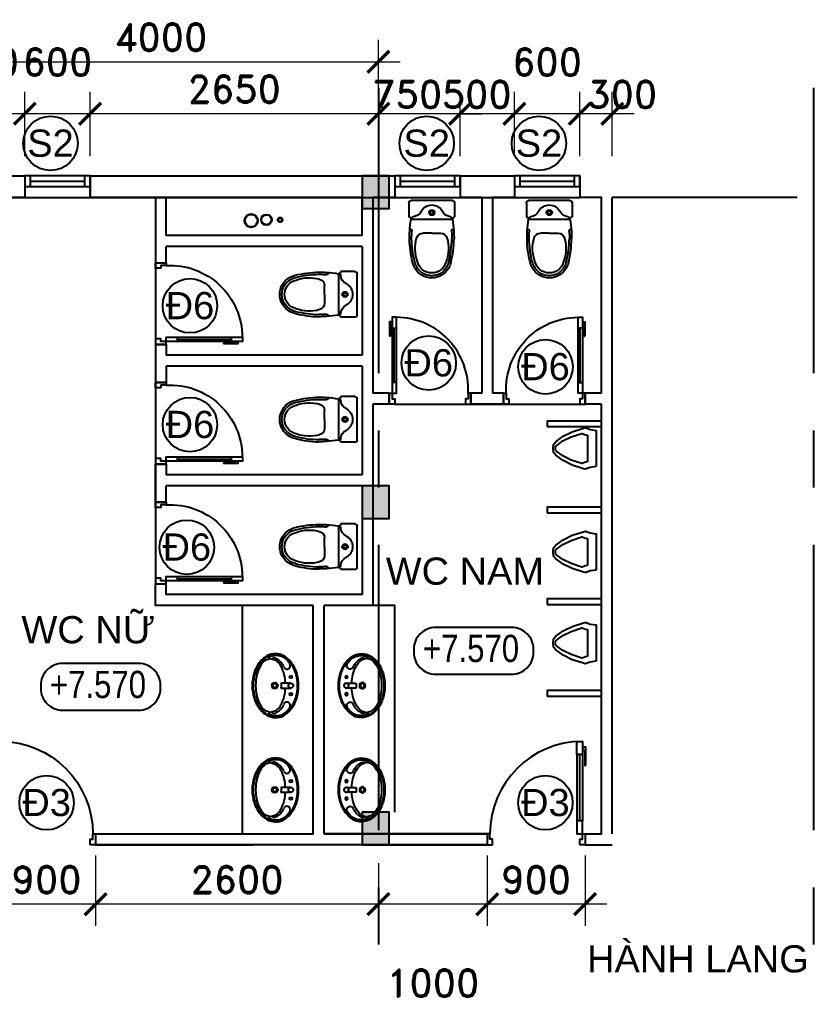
# Model space of a CAD drawing. Header units: inches. Extents: x 452443 to 881249, y 975131 to 1198310.
# Drawn here: x 679020 to 686319, y 1188317 to 1197235 of the extents above; entities that cross this region are included whole.
import ezdxf

# ---------------------------------------------------------------- set-up
doc = ezdxf.new("R2010")
doc.units = ezdxf.units.IN
doc.header["$LTSCALE"] = 3.5
doc.header["$MEASUREMENT"] = 0
doc.linetypes.add('CENTER', pattern=[2, 1.25, -0.25, 0.25, -0.25])
for name, color, linetype in [('cot', 1, 'Continuous'), ('CUA', 4, 'Continuous'), ('DOOR-84', 84, 'Continuous'), ('hatch', 4, 'Continuous'), ('hatch vl', 4, 'Continuous'), ('kich thuoc', 3, 'Continuous'), ('Net thay', 140, 'Continuous'), ('Netthay_126', 126, 'Continuous'), ('phong', 2, 'Continuous'), ('TEXT2', 7, 'Continuous'), ('thuocdo', 3, 'Continuous'), ('TOILET', 35, 'Continuous'), ('Truc', 252, 'Continuous')]:
    doc.layers.add(name, color=color, linetype=linetype)
doc.styles.add('chu 1', font='VHELVEN0.TTF')
doc.styles.add('romand', font='romand.shx')
doc.styles.add('THONG', font='VHELVCN0.TTF', dxfattribs={"height": 250})
doc.styles.add('VNI-HELVE', font='VHELVEN0.TTF')
doc.dimstyles.new('TL100', dxfattribs={"dimscale": 100, "dimtxt": 2.5, "dimasz": 2, "dimexe": 2, "dimexo": 1, "dimgap": 1, "dimtad": 1, "dimdec": 0, "dimzin": 0, "dimdsep": 46, "dimtxsty": 'romand', "dimblk": 'ARCHTICK', "dimcen": 2, "dimdle": 2, "dimclrd": 256, "dimclre": 256, "dimclrt": 7, "dimadec": 0, "dimazin": 0, "dimtfac": 0.004, "dimtdec": 0, "dimtmove": 2, "dimatfit": 3, "dimfxl": 1, "dimtolj": 1, "dimtzin": 0, "dimlwd": 20, "dimlwe": 20, "dimarcsym": 1})

# ---------------------------------------------------------------- blocks, each defined once
blk = doc.blocks.new('CD900')
for p, q in [((830, 75), (220, 75)), ((220, 50), (830, 50)), ((899.1, 25), (870.9, 25))]:
    blk.add_line(p, q)
for points in [[(0, 850), (50, 850), (50, 875), (100, 875), (100, 900), (0, 900)], [(0, 50), (50, 50), (50, 25), (100, 25), (100, 0), (0, 0)]]:
    blk.add_lwpolyline(points, close=True)
for points in [[(220, 25), (220, 75), (100, 75), (100, 25), (220, 25)], [(852.9, 25), (220, 25)], [(899.1, 25), (899.1, -3.3), (729.5, -3.3)], [(870.9, 25), (870.9, 2.4), (729.5, 2.4), (729.5, -3.3)], [(830, 25), (830, 75), (950, 75), (950, 25), (830, 25)]]:
    blk.add_lwpolyline(points)
at = {"layer": 'hatch'}
blk.add_arc((100, 25), 850, 0, 90, dxfattribs=at)
blk = doc.blocks.new('_ArchTick')
at = {"color": 0, "linetype": 'ByBlock', "const_width": 0.15}
blk.add_lwpolyline([(-0.5, -0.5), (0.5, 0.5)], dxfattribs=at)
blk = doc.blocks.new('*D3166')
at = {"layer": 'DEFPOINTS', "color": 0}
for p in [(682319.4, 1196846.2), (678319.4, 1195877), (682319.4, 1195877)]:
    blk.add_point(p, dxfattribs=at)
at = {"layer": 'thuocdo', "lineweight": 20}
for p, q in [((678319.4, 1195977), (678319.4, 1197046.2)), ((682319.4, 1195977), (682319.4, 1197046.2)), ((678119.4, 1196846.2), (682519.4, 1196846.2))]:
    blk.add_line(p, q, dxfattribs=at)
at = {"layer": 'thuocdo', "lineweight": 20, "xscale": 200, "yscale": 200, "zscale": 200, "rotation": 180}
blk.add_blockref('_ArchTick', (678319.4, 1196846.2), dxfattribs=at)
at = {"layer": 'thuocdo', "lineweight": 20, "xscale": 200, "yscale": 200, "zscale": 200}
blk.add_blockref('_ArchTick', (682319.4, 1196846.2), dxfattribs=at)
at = {"layer": 'thuocdo', "color": 7, "insert": (680319.4, 1197071.2), "char_height": 250, "attachment_point": 5, "style": 'romand'}
blk.add_mtext('\\A1;4000', dxfattribs=at)
blk = doc.blocks.new('*D3266')
at = {"layer": 'DEFPOINTS', "color": 0}
for p in [(683319.4, 1189648.2), (684219.4, 1189648.2), (683319.4, 1189102.1)]:
    blk.add_point(p, dxfattribs=at)
at = {"layer": 'thuocdo', "linetype": 'Continuous', "lineweight": 20}
for p, q in [((683319.4, 1189548.2), (683319.4, 1188902.1)), ((684219.4, 1189548.2), (684219.4, 1188902.1)), ((684419.4, 1189102.1), (683119.4, 1189102.1))]:
    blk.add_line(p, q, dxfattribs=at)
at = {"layer": 'thuocdo', "lineweight": 20, "xscale": 200, "yscale": 200, "zscale": 200, "rotation": 180}
blk.add_blockref('_ArchTick', (683319.4, 1189102.1), dxfattribs=at)
at = {"layer": 'thuocdo', "lineweight": 20, "xscale": 200, "yscale": 200, "zscale": 200}
blk.add_blockref('_ArchTick', (684219.4, 1189102.1), dxfattribs=at)
at = {"layer": 'thuocdo', "color": 7, "insert": (683769.4, 1189327.1), "char_height": 250, "attachment_point": 5, "style": 'romand'}
blk.add_mtext('\\A1;900', dxfattribs=at)
blk = doc.blocks.new('*D3267')
at = {"layer": 'DEFPOINTS', "color": 0}
for p in [(683319.4, 1189648.2), (682319.4, 1189580.3), (682319.4, 1189102.1)]:
    blk.add_point(p, dxfattribs=at)
at = {"layer": 'thuocdo', "linetype": 'Continuous', "lineweight": 20}
for p, q in [((683319.4, 1189548.2), (683319.4, 1188902.1)), ((682319.4, 1189480.3), (682319.4, 1188902.1)), ((683519.4, 1189102.1), (682119.4, 1189102.1))]:
    blk.add_line(p, q, dxfattribs=at)
at = {"layer": 'thuocdo', "lineweight": 20, "xscale": 200, "yscale": 200, "zscale": 200, "rotation": 180}
blk.add_blockref('_ArchTick', (682319.4, 1189102.1), dxfattribs=at)
at = {"layer": 'thuocdo', "lineweight": 20, "xscale": 200, "yscale": 200, "zscale": 200}
blk.add_blockref('_ArchTick', (683319.4, 1189102.1), dxfattribs=at)
at = {"layer": 'thuocdo', "color": 7, "insert": (682819.4, 1188377.1), "char_height": 250, "attachment_point": 5, "style": 'romand'}
blk.add_mtext('\\A1;1000', dxfattribs=at)
blk = doc.blocks.new('*D3268')
at = {"layer": 'DEFPOINTS', "color": 0}
for p in [(679719.4, 1189648.2), (682319.4, 1189580.3), (679719.4, 1189102.1)]:
    blk.add_point(p, dxfattribs=at)
at = {"layer": 'thuocdo', "linetype": 'Continuous', "lineweight": 20}
for p, q in [((679719.4, 1189548.2), (679719.4, 1188902.1)), ((682319.4, 1189480.3), (682319.4, 1188902.1)), ((682519.4, 1189102.1), (679519.4, 1189102.1))]:
    blk.add_line(p, q, dxfattribs=at)
at = {"layer": 'thuocdo', "lineweight": 20, "xscale": 200, "yscale": 200, "zscale": 200, "rotation": 180}
blk.add_blockref('_ArchTick', (679719.4, 1189102.1), dxfattribs=at)
at = {"layer": 'thuocdo', "lineweight": 20, "xscale": 200, "yscale": 200, "zscale": 200}
blk.add_blockref('_ArchTick', (682319.4, 1189102.1), dxfattribs=at)
at = {"layer": 'thuocdo', "color": 7, "insert": (681019.4, 1189327.1), "char_height": 250, "attachment_point": 5, "style": 'romand'}
blk.add_mtext('\\A1;2600', dxfattribs=at)
blk = doc.blocks.new('*D3269')
at = {"layer": 'DEFPOINTS', "color": 0}
for p in [(678819.4, 1189648.2), (679719.4, 1189648.2), (678819.4, 1189102.1)]:
    blk.add_point(p, dxfattribs=at)
at = {"layer": 'thuocdo', "linetype": 'Continuous', "lineweight": 20}
for p, q in [((678819.4, 1189548.2), (678819.4, 1188902.1)), ((679719.4, 1189548.2), (679719.4, 1188902.1)), ((679919.4, 1189102.1), (678619.4, 1189102.1))]:
    blk.add_line(p, q, dxfattribs=at)
at = {"layer": 'thuocdo', "lineweight": 20, "xscale": 200, "yscale": 200, "zscale": 200, "rotation": 180}
blk.add_blockref('_ArchTick', (678819.4, 1189102.1), dxfattribs=at)
at = {"layer": 'thuocdo', "lineweight": 20, "xscale": 200, "yscale": 200, "zscale": 200}
blk.add_blockref('_ArchTick', (679719.4, 1189102.1), dxfattribs=at)
at = {"layer": 'thuocdo', "color": 7, "insert": (679269.4, 1189327.1), "char_height": 250, "attachment_point": 5, "style": 'romand'}
blk.add_mtext('\\A1;900', dxfattribs=at)
blk = doc.blocks.new('mb-tieunam1')
at = {"linetype": 'Continuous'}
for points in [[(-165.9, 0), (-174.6, -54.6), (-188.7, -89.4), (-190, -100), (-186.5, -114.9), (-153.3, -219), (-111.8, -301.3), (-61.7, -369.9), (-37.1, -389.4), (0, -395), (37.1, -389.4), (61.7, -369.9), (111.8, -301.3), (153.3, -219), (186.5, -114.9), (190, -100), (188.7, -89.4), (174.6, -54.6), (165.9, 0)], [(-123.2, -78.9), (-126.1, -97), (-138.8, -128.3), (-138.3, -130.5), (-106.9, -228.9), (-69, -304), (-25.3, -363.9), (-16.5, -370.9), (0, -373.3), (16.5, -370.9), (25.3, -363.9), (69, -304), (106.9, -228.9), (138.3, -130.5), (138.8, -128.3), (126.1, -97), (123.2, -78.9)]]:
    blk.add_lwpolyline(points, close=True, dxfattribs=at)
blk = doc.blocks.new('CD-800')
blk.add_line((45, 200), (45, 700))
for points in [[(25, 756.4), (3.4, 756.4), (3.4, 626.6)], [(25, 734.7), (7.7, 734.7), (7.7, 626.6), (3.4, 626.6)], [(25, 700), (65, 700), (65, 800), (25, 800), (25, 700)], [(65, 200), (65, 726.6)], [(25, 713.1), (25, 186.5)], [(65, 200), (25, 200), (25, 100), (65, 100), (65, 200)]]:
    blk.add_lwpolyline(points)
for points in [[(0, 0), (0, 100), (25, 100), (25, 50), (50, 50), (50, 0)], [(750, 0), (750, 100), (725, 100), (725, 50), (700, 50), (700, 0)]]:
    blk.add_lwpolyline(points, close=True)
at = {"layer": 'hatch'}
blk.add_arc((61.5, 134.6), 664.4, 357.01867, 89.69925, dxfattribs=at)
blk = doc.blocks.new('A$C6F812289')
at = {"layer": 'TOILET', "linetype": 'Continuous'}
for p, q in [((0, 20), (0, 400)), ((20, 420), (150, 420)), ((170, 400), (170, 20)), ((300, 210), (300, 292.2)), ((300, 210), (300, 127.8)), ((20, 0), (150, 0)), ((20, 0), (150, 0))]:
    blk.add_line(p, q, dxfattribs=at)
for points in [[(279.9, 412.5, 0.02753), (170, 400, 0.02753)], [(564.9, 366.1, 0.054905), (349.5, 395, 0.054905)], [(569.8, 385.6, 0.054905), (350, 415, 0.054905)], [(300, 210), (300, 290, 0.704392)], [(300, 210), (300, 130, -0.704392)], [(170, 20, 0.02753), (279.9, 7.5, 0.02753)], [(564.9, 53.9, -0.054905), (349.5, 25, -0.054905)], [(569.8, 34.4, -0.054905), (350, 5, -0.054905)]]:
    blk.add_lwpolyline(points, format="xyb", dxfattribs=at)
for centre, radius, start, end in [((20, 400), 20, 90, 180), ((51, 395.2), 100, 298.13818, 352.73228), ((170, 420), 20, 180, 270), ((170, 380), 20, 90, 172.73228), ((279.9, 412.5), 20, 184.59048, 273.88227), ((350, -585), 1000, 90, 94.02044), ((350, -585), 980, 90, 94.02044), ((439.1, 15.2), 348.1, 69.70099, 105.92494), ((530, 210), 160, 60, 77.24247), ((530, 210), 180, 60, 77.24247), ((530, 210), 180, 0, 60), ((150, 210), 110, 118.13818, 180), ((360, 292.2), 60, 105.92494, 180), ((530, 210), 135, 0, 77.24247), ((530, 210), 160, 0, 60), ((150, 210), 110, 180, 241.86182), ((150, 210), 110, 180, 241.86182), ((110, 210), 25, 0, 180), ((110, 210), 25, 0, 180), ((110, 210), 25, 180, 0), ((110, 210), 25, 180, 0), ((110, 210), 15, 0, 180), ((110, 210), 15, 0, 180), ((110, 210), 15, 180, 0), ((110, 210), 15, 180, 0), ((530, 210), 135, 282.75753, 0), ((530, 210), 160, 300, 0), ((530, 210), 180, 300, 0), ((51, 24.8), 100, 7.26772, 61.86182), ((51, 24.8), 100, 7.26772, 61.86182), ((360, 127.8), 60, 180, 254.07506), ((20, 20), 20, 180, 270), ((170, 0), 20, 90, 180), ((170, 40), 20, 187.26772, 270), ((170, 40), 20, 187.26772, 270), ((279.9, 7.5), 20, 86.11773, 175.40952), ((350, 1005), 1000, 265.97956, 270), ((350, 1005), 980, 265.97956, 270), ((439.1, 404.8), 348.1, 254.07506, 290.29901), ((530, 210), 160, 282.75753, 300), ((530, 210), 180, 282.75753, 300)]:
    blk.add_arc(centre, radius, start, end, dxfattribs=at)
blk = doc.blocks.new('A$C2CB1778A')
at = {"layer": 'TOILET'}
for p, q in [((56.1, 302.5), (43.7, 258.1)), ((541.5, 258.1), (525.7, 305.5)), ((43.7, 258.1), (59.5, 210.6)), ((525.7, 210.6), (541.5, 258.1)), ((271.2, 72.1), (271.2, 154.4)), ((278.3, 161.5), (309, 161.5)), ((316.1, 161.5), (316.1, 154.4)), ((316.1, 154.4), (316.1, 72.1))]:
    blk.add_line(p, q, dxfattribs=at)
at = {"layer": 'TOILET', "extrusion": (0, 0, -1)}
for centre, major_axis, start_param, end_param in [((222.8, 176), (164.5, 164.5), 4.445087, 4.869402), ((222.8, 176), (-158.1, 158.1), 6.015883, 6.440199), ((265.6, 117), (-216.1, 216.1), 0.157013, 0.493037), ((265.6, 117), (-209.6, 209.6), 0.157013, 0.493037), ((257.3, 99.8), (-206.1, 206.1), 0.281772, 0.561002), ((293.6, 24), (284.8, 284.8), -1.077759, -0.785398), ((293.6, 24), (278.3, 278.3), -1.077759, -0.785398), ((292.6, -55.1), (318.4, 318.4), -1.009794, -0.785398), ((292.6, -55.1), (318.4, 318.4), -0.785398, -0.561002), ((293.6, 24), (284.8, 284.8), -0.785398, -0.493037), ((293.6, 24), (-278.3, 278.3), 0.785398, 1.077759), ((328, 99.8), (-206.1, 206.1), 1.009794, 1.289024), ((321.6, 117), (209.6, 209.6), -0.493037, -0.157013), ((321.6, 117), (-216.1, 216.1), 1.077759, 1.413783), ((364.5, 176), (158.1, 158.1), -0.157013, 0.267302), ((364.5, 176), (-164.5, 164.5), 1.413783, 1.838098), ((157.2, 213.4), (-111.2, 111.2), 5.497787, 6.015883), ((157.2, 213.4), (-104.7, 104.7), 5.497787, 6.015883), ((154.7, 205.5), (97.3, 97.3), 2.817461, 4.520374), ((208.8, 187.8), (135.1, 135.1), 4.571592, 4.994161), ((381.7, 197.3), (127.4, 127.4), -0.281772, 0.140797), ((432.5, 205.5), (-97.3, 97.3), 1.762811, 3.465724), ((430, 213.4), (104.7, 104.7), 0.267302, 0.788031), ((430, 213.4), (111.2, 111.2), 0.267302, 0.785398), ((157.2, 213.4), (111.2, 111.2), 3.408895, 3.926991), ((157.2, 213.4), (104.7, 104.7), 3.408895, 3.926991), ((68.3, 224.6), (-21, 21), 4.644345, 6.303292), ((174.6, 267.6), (-100.3, 100.3), 4.292217, 5.018399), ((203.5, 318.9), (-127.4, 127.4), 4.430617, 4.853186), ((293.6, 219.5), (19.4, 19.4), 3.926991, 10.210176), ((293.6, 219.5), (-12.9, 12.9), 5.497787, 11.780972), ((412.6, 267.6), (100.3, 100.3), 1.264786, 1.990968), ((381.7, 318.9), (-127.4, 127.4), 3.000796, 3.423365), ((519, 224.6), (-21, 21), 1.48001, 3.209636), ((462.4, 202.7), (82.1, 82.1), 0.697174, 1.303494), ((462.4, 202.7), (88.6, 88.6), 0.700504, 1.303494), ((222.8, 250.7), (-164.5, 164.5), 4.555375, 4.979691), ((222.8, 250.7), (158.1, 158.1), 2.984579, 3.408895), ((111.4, 107.1), (21.7, 21.7), -0.365201, 2.982554), ((257.3, 416.4), (-206.1, 206.1), 4.151387, 4.430617), ((292.6, 571.2), (-318.4, 318.4), 3.974615, 4.151387), ((278.3, 154.4), (5.03, 5.03), 3.926991, 5.497787), ((293.6, 72.1), (15.9, 15.9), 3.926991, 10.210176), ((312.5, 158), (-3.56, 3.56), 6.283185, 7.853982), ((292.6, 571.2), (318.4, 318.4), 2.131798, 2.304052), ((328, 416.4), (206.1, 206.1), 1.852568, 2.131798), ((475.8, 107.1), (-21.7, 21.7), 3.300631, 6.648387), ((354.8, 264.1), (169.7, 169.7), 1.303494, 1.72781), ((354.8, 264.1), (176.2, 176.2), 1.303494, 1.72781), ((265.6, 309.7), (-216.1, 216.1), 4.219352, 4.555375), ((265.6, 309.7), (-209.6, 209.6), 4.219352, 4.555375), ((293.6, 402.7), (284.8, 284.8), 2.356194, 2.648555), ((293.6, 402.7), (-278.3, 278.3), 3.926991, 4.219352), ((214.4, 72.1), (-8.62, 8.62), 5.497787, 11.780972), ((293.6, 402.7), (278.3, 278.3), 2.063834, 2.356194), ((293.6, 402.7), (-284.8, 284.8), 3.63463, 3.926991), ((372.9, 72.1), (-8.62, 8.62), 5.497787, 11.780972), ((321.6, 309.7), (209.6, 209.6), 1.72781, 2.063834), ((321.6, 309.7), (216.1, 216.1), 1.72781, 2.063834)]:
    blk.add_ellipse(centre, major_axis=major_axis, ratio=1, start_param=start_param, end_param=end_param, dxfattribs=at)
blk = doc.blocks.new('CAODO2')
at = {"layer": 'Net thay', "ltscale": 3}
blk.add_lwpolyline([(0, 0), (701.5, 0, 0.414214), (901.5, 200), (901.5, 228.7, 0.414214), (701.5, 428.7), (0, 428.7, 0.414214), (-200, 228.7), (-200, 200, 0.414214)], format="xyb", close=True, dxfattribs=at)
at = {"style": 'THONG', "flags": 4}
blk.add_attdef('%%P0.000', (-115.5, 111.3, 803.4), '', height=250, dxfattribs=at)
blk = doc.blocks.new('*D3280')
at = {"layer": 'DEFPOINTS', "color": 0}
for p in [(684169.4, 1196368.4), (684169.4, 1195877), (684469.4, 1195877)]:
    blk.add_point(p, dxfattribs=at)
at = {"layer": 'thuocdo', "linetype": 'Continuous', "lineweight": 20}
for p, q in [((684169.4, 1195977), (684169.4, 1196568.4)), ((684469.4, 1195977), (684469.4, 1196568.4))]:
    blk.add_line(p, q, dxfattribs=at)
at = {"layer": 'thuocdo', "lineweight": 20}
blk.add_line((684669.4, 1196368.4), (683969.4, 1196368.4), dxfattribs=at)
at = {"layer": 'thuocdo', "lineweight": 20, "xscale": 200, "yscale": 200, "zscale": 200, "rotation": 180}
blk.add_blockref('_ArchTick', (684169.4, 1196368.4), dxfattribs=at)
at = {"layer": 'thuocdo', "lineweight": 20, "xscale": 200, "yscale": 200, "zscale": 200}
blk.add_blockref('_ArchTick', (684469.4, 1196368.4), dxfattribs=at)
at = {"layer": 'thuocdo', "color": 7, "insert": (684560.6, 1196546), "char_height": 250, "attachment_point": 5, "style": 'romand'}
blk.add_mtext('\\A1;300', dxfattribs=at)
blk = doc.blocks.new('*D3281')
at = {"layer": 'DEFPOINTS', "color": 0}
for p in [(683569.4, 1196368.4), (683569.4, 1195877), (684169.4, 1195877)]:
    blk.add_point(p, dxfattribs=at)
at = {"layer": 'thuocdo', "linetype": 'Continuous', "lineweight": 20}
for p, q in [((683569.4, 1195977), (683569.4, 1196568.4)), ((684169.4, 1195977), (684169.4, 1196568.4))]:
    blk.add_line(p, q, dxfattribs=at)
at = {"layer": 'thuocdo', "lineweight": 20}
blk.add_line((684369.4, 1196368.4), (683369.4, 1196368.4), dxfattribs=at)
at = {"layer": 'thuocdo', "lineweight": 20, "xscale": 200, "yscale": 200, "zscale": 200, "rotation": 180}
blk.add_blockref('_ArchTick', (683569.4, 1196368.4), dxfattribs=at)
at = {"layer": 'thuocdo', "lineweight": 20, "xscale": 200, "yscale": 200, "zscale": 200}
blk.add_blockref('_ArchTick', (684169.4, 1196368.4), dxfattribs=at)
at = {"layer": 'thuocdo', "color": 7, "insert": (683869.4, 1196843.4), "char_height": 250, "attachment_point": 5, "style": 'romand'}
blk.add_mtext('\\A1;600', dxfattribs=at)
blk = doc.blocks.new('*D3282')
at = {"layer": 'DEFPOINTS', "color": 0}
for p in [(683069.4, 1196368.4), (683069.4, 1195877), (683569.4, 1195877)]:
    blk.add_point(p, dxfattribs=at)
at = {"layer": 'thuocdo', "linetype": 'Continuous', "lineweight": 20}
for p, q in [((683069.4, 1195977), (683069.4, 1196568.4)), ((683569.4, 1195977), (683569.4, 1196568.4))]:
    blk.add_line(p, q, dxfattribs=at)
at = {"layer": 'thuocdo', "lineweight": 20}
blk.add_line((683769.4, 1196368.4), (682869.4, 1196368.4), dxfattribs=at)
at = {"layer": 'thuocdo', "lineweight": 20, "xscale": 200, "yscale": 200, "zscale": 200, "rotation": 180}
blk.add_blockref('_ArchTick', (683069.4, 1196368.4), dxfattribs=at)
at = {"layer": 'thuocdo', "lineweight": 20, "xscale": 200, "yscale": 200, "zscale": 200}
blk.add_blockref('_ArchTick', (683569.4, 1196368.4), dxfattribs=at)
at = {"layer": 'thuocdo', "color": 7, "insert": (683223.9, 1196546), "char_height": 250, "attachment_point": 5, "style": 'romand'}
blk.add_mtext('\\A1;500', dxfattribs=at)
blk = doc.blocks.new('*D3283')
at = {"layer": 'DEFPOINTS', "color": 0}
for p in [(682319.4, 1196368.4), (682319.4, 1195877), (683069.4, 1195877)]:
    blk.add_point(p, dxfattribs=at)
at = {"layer": 'thuocdo', "linetype": 'Continuous', "lineweight": 20}
for p, q in [((682319.4, 1195977), (682319.4, 1196568.4)), ((683069.4, 1195977), (683069.4, 1196568.4))]:
    blk.add_line(p, q, dxfattribs=at)
at = {"layer": 'thuocdo', "lineweight": 20}
for p, q in [((682319.4, 1196368.4), (682119.4, 1196368.4)), ((683069.4, 1196368.4), (682319.4, 1196368.4)), ((683069.4, 1196368.4), (683269.4, 1196368.4))]:
    blk.add_line(p, q, dxfattribs=at)
at = {"layer": 'thuocdo', "lineweight": 20, "xscale": 200, "yscale": 200, "zscale": 200}
blk.add_blockref('_ArchTick', (682319.4, 1196368.4), dxfattribs=at)
at = {"layer": 'thuocdo', "lineweight": 20, "xscale": 200, "yscale": 200, "zscale": 200, "rotation": 180}
blk.add_blockref('_ArchTick', (683069.4, 1196368.4), dxfattribs=at)
at = {"layer": 'thuocdo', "color": 7, "insert": (682584.6, 1196546), "char_height": 250, "attachment_point": 5, "style": 'romand'}
blk.add_mtext('\\A1;750', dxfattribs=at)
blk = doc.blocks.new('*D3284')
at = {"layer": 'DEFPOINTS', "color": 0}
for p in [(679669.4, 1196368.4), (679669.4, 1195877), (682319.4, 1195877)]:
    blk.add_point(p, dxfattribs=at)
at = {"layer": 'thuocdo', "linetype": 'Continuous', "lineweight": 20}
for p, q in [((679669.4, 1195977), (679669.4, 1196568.4)), ((682319.4, 1195977), (682319.4, 1196568.4))]:
    blk.add_line(p, q, dxfattribs=at)
at = {"layer": 'thuocdo', "lineweight": 20}
blk.add_line((682519.4, 1196368.4), (679469.4, 1196368.4), dxfattribs=at)
at = {"layer": 'thuocdo', "lineweight": 20, "xscale": 200, "yscale": 200, "zscale": 200, "rotation": 180}
blk.add_blockref('_ArchTick', (679669.4, 1196368.4), dxfattribs=at)
at = {"layer": 'thuocdo', "lineweight": 20, "xscale": 200, "yscale": 200, "zscale": 200}
blk.add_blockref('_ArchTick', (682319.4, 1196368.4), dxfattribs=at)
at = {"layer": 'thuocdo', "color": 7, "insert": (680994.4, 1196593.4), "char_height": 250, "attachment_point": 5, "style": 'romand'}
blk.add_mtext('\\A1;2650', dxfattribs=at)
blk = doc.blocks.new('*D3285')
at = {"layer": 'DEFPOINTS', "color": 0}
for p in [(679069.4, 1196368.4), (679069.4, 1195877), (679669.4, 1195877)]:
    blk.add_point(p, dxfattribs=at)
at = {"layer": 'thuocdo', "linetype": 'Continuous', "lineweight": 20}
for p, q in [((679069.4, 1195977), (679069.4, 1196568.4)), ((679669.4, 1195977), (679669.4, 1196568.4))]:
    blk.add_line(p, q, dxfattribs=at)
at = {"layer": 'thuocdo', "lineweight": 20}
blk.add_line((679869.4, 1196368.4), (678869.4, 1196368.4), dxfattribs=at)
at = {"layer": 'thuocdo', "lineweight": 20, "xscale": 200, "yscale": 200, "zscale": 200, "rotation": 180}
blk.add_blockref('_ArchTick', (679069.4, 1196368.4), dxfattribs=at)
at = {"layer": 'thuocdo', "lineweight": 20, "xscale": 200, "yscale": 200, "zscale": 200}
blk.add_blockref('_ArchTick', (679669.4, 1196368.4), dxfattribs=at)
at = {"layer": 'thuocdo', "color": 7, "insert": (679369.4, 1196843.4), "char_height": 250, "attachment_point": 5, "style": 'romand'}
blk.add_mtext('\\A1;600', dxfattribs=at)
blk = doc.blocks.new('*D3286')
at = {"layer": 'DEFPOINTS', "color": 0}
for p in [(678319.4, 1196368.4), (678319.4, 1195877), (679069.4, 1195877)]:
    blk.add_point(p, dxfattribs=at)
at = {"layer": 'thuocdo', "linetype": 'Continuous', "lineweight": 20}
for p, q in [((678319.4, 1195977), (678319.4, 1196568.4)), ((679069.4, 1195977), (679069.4, 1196568.4))]:
    blk.add_line(p, q, dxfattribs=at)
at = {"layer": 'thuocdo', "lineweight": 20}
blk.add_line((679269.4, 1196368.4), (678119.4, 1196368.4), dxfattribs=at)
at = {"layer": 'thuocdo', "lineweight": 20, "xscale": 200, "yscale": 200, "zscale": 200, "rotation": 180}
blk.add_blockref('_ArchTick', (678319.4, 1196368.4), dxfattribs=at)
at = {"layer": 'thuocdo', "lineweight": 20, "xscale": 200, "yscale": 200, "zscale": 200}
blk.add_blockref('_ArchTick', (679069.4, 1196368.4), dxfattribs=at)
at = {"layer": 'thuocdo', "color": 7, "insert": (678694.4, 1196843.4), "char_height": 250, "attachment_point": 5, "style": 'romand'}
blk.add_mtext('\\A1;750', dxfattribs=at)

msp = doc.modelspace()

# ---------------------------------------------------------------- hatches: boundary and pattern name
at = {"layer": 'cot'}
for points in [[(682419.4, 1195798.2), (682169.4, 1195798.2), (682169.4, 1195498.2), (682419.4, 1195498.2)], [(682419.4, 1192948.2), (682169.4, 1192948.2), (682169.4, 1192648.2), (682419.4, 1192648.2)], [(682419.4, 1189948.2), (682169.4, 1189948.2), (682169.4, 1189648.2), (682419.4, 1189648.2)]]:
    msp.add_hatch(color=256, dxfattribs=at).paths.add_polyline_path(points)

# ---------------------------------------------------------------- linework, layer by layer
for points in [[(682169.4, 1195498.2), (682419.4, 1195498.2), (682419.4, 1195798.2), (682169.4, 1195798.2)], [(682169.4, 1192648.2), (682419.4, 1192648.2), (682419.4, 1192948.2), (682169.4, 1192948.2)], [(682169.4, 1189648.2), (682419.4, 1189648.2), (682419.4, 1189948.2), (682169.4, 1189948.2)]]:
    msp.add_lwpolyline(points, close=True, dxfattribs=at)
at = {"layer": 'hatch vl'}
for centre in [(679305.3, 1196096), (682763.3, 1196096), (683795, 1196096), (680587.3, 1194602.6), (682781.8, 1194076.8), (683854.9, 1194041.6), (680587.3, 1193510.4), (680558.3, 1192383.4), (679269.8, 1190034.9), (683854.1, 1190034.9)]:
    msp.add_circle(centre, 250, dxfattribs=at)
at = {"layer": 'kich thuoc'}
for points in [[(679069.4, 1195698.2), (679669.4, 1195698.2), (679669.4, 1195798.2), (679069.4, 1195798.2)], [(682469.4, 1195698.2), (683069.4, 1195698.2), (683069.4, 1195798.2), (682469.4, 1195798.2)], [(683569.4, 1195698.2), (684169.4, 1195698.2), (684169.4, 1195798.2), (683569.4, 1195798.2)]]:
    msp.add_lwpolyline(points, close=True, dxfattribs=at)
for points in [[(679119.4, 1195798.2), (679119.4, 1195698.2)], [(679619.4, 1195798.2), (679619.4, 1195698.2)], [(679669.4, 1195798.2), (679669.4, 1195698.2)], [(682519.4, 1195798.2), (682519.4, 1195698.2)], [(683019.4, 1195798.2), (683019.4, 1195698.2)], [(683069.4, 1195798.2), (683069.4, 1195698.2)], [(683619.4, 1195798.2), (683619.4, 1195698.2)], [(684119.4, 1195798.2), (684119.4, 1195698.2)], [(684169.4, 1195798.2), (684169.4, 1195698.2)], [(679119.4, 1195748.2), (679619.4, 1195748.2)], [(682519.4, 1195748.2), (683019.4, 1195748.2)], [(683619.4, 1195748.2), (684119.4, 1195748.2)]]:
    msp.add_lwpolyline(points, dxfattribs=at)
at = {"layer": 'Netthay_126'}
for points in [[(678619.4, 1195598.2), (684169.4, 1195598.2)], [(680269.4, 1195298.2), (680269.4, 1192048.2)], [(682469.4, 1193698.2), (684169.4, 1193698.2)], [(681069.4, 1189748.2), (681069.4, 1191848.2)], [(682469.4, 1189948.2), (682469.4, 1191848.2), (682269.4, 1191848.2)]]:
    msp.add_lwpolyline(points, dxfattribs=at)
for points in [[(683869.4, 1193493.4), (684369.4, 1193493.4), (684369.4, 1193543.4), (683869.4, 1193543.4)], [(683869.4, 1192700.6), (684369.4, 1192700.6), (684369.4, 1192750.6), (683869.4, 1192750.6)], [(683869.4, 1191857.8), (684369.4, 1191857.8), (684369.4, 1191907.8), (683869.4, 1191907.8)], [(683869.4, 1191015.1), (684369.4, 1191015.1), (684369.4, 1191065.1), (683869.4, 1191065.1)]]:
    msp.add_lwpolyline(points, close=True, dxfattribs=at)
at = {"layer": 'phong'}
for p, q in [((679069.4, 1195798.2), (679069.4, 1195598.2)), ((679669.4, 1195798.2), (679669.4, 1195598.2)), ((679669.4, 1195798.2), (679669.4, 1195598.2)), ((683069.4, 1195798.2), (683069.4, 1195598.2)), ((682169.4, 1195598.2), (680019.4, 1195598.2)), ((682169.4, 1195598.2), (680019.4, 1195598.2)), ((680269.4, 1195598.2), (680269.4, 1194998.2)), ((682469.4, 1195598.2), (682269.4, 1195598.2)), ((682469.4, 1195598.2), (682269.4, 1195598.2)), ((682269.4, 1195598.2), (682269.4, 1193798.2)), ((683269.4, 1195598.2), (683069.4, 1195598.2)), ((683269.4, 1195598.2), (683269.4, 1193798.2)), ((683569.4, 1195598.2), (683369.4, 1195598.2)), ((683569.4, 1195598.2), (683369.4, 1195598.2)), ((683569.4, 1195598.2), (683369.4, 1195598.2)), ((686169.4, 1195598.2), (684469.4, 1195598.2)), ((686169.4, 1195598.2), (684919.4, 1195598.2)), ((686169.4, 1195598.2), (684919.4, 1195598.2)), ((682169.4, 1195248.2), (680369.4, 1195248.2)), ((682169.4, 1195148.2), (680369.4, 1195148.2)), ((682169.4, 1195148.2), (682169.4, 1194148.2)), ((680269.4, 1194998.2), (680369.4, 1194998.2)), ((680269.4, 1194248.2), (680269.4, 1193898.2)), ((680369.4, 1194248.2), (680369.4, 1194148.2)), ((680369.4, 1194248.2), (680369.4, 1194148.2)), ((680369.4, 1194048.2), (680369.4, 1193898.2)), ((680369.4, 1194048.2), (680369.4, 1193898.2)), ((682169.4, 1194048.2), (682169.4, 1193048.2)), ((682419.4, 1193798.2), (682269.4, 1193798.2)), ((683269.4, 1193798.2), (683169.4, 1193798.2)), ((683469.4, 1193798.2), (683369.4, 1193798.2)), ((684369.4, 1193798.2), (684219.4, 1193798.2)), ((682419.4, 1193698.2), (682269.4, 1193698.2)), ((683469.4, 1193698.2), (683169.4, 1193698.2)), ((684369.4, 1193698.2), (684219.4, 1193698.2)), ((680369.4, 1193148.2), (680369.4, 1193048.2)), ((680369.4, 1193148.2), (680369.4, 1193048.2)), ((680269.4, 1192048.2), (680369.4, 1192048.2)), ((679719.4, 1189748.2), (681069.4, 1189748.2)), ((679719.4, 1189748.2), (681719.4, 1189748.2)), ((681819.4, 1189748.2), (683319.4, 1189748.2)), ((682169.4, 1189748.2), (683319.4, 1189748.2)), ((679719.4, 1189648.2), (681169.4, 1189648.2)), ((683319.4, 1189648.2), (679719.4, 1189648.2)), ((682169.4, 1189648.2), (683319.4, 1189648.2))]:
    msp.add_line(p, q, dxfattribs=at)
for points in [[(678319.4, 1195798.2), (679069.4, 1195798.2)], [(679069.4, 1195798.2), (679069.4, 1195598.2)], [(682169.4, 1195598.2), (679669.4, 1195598.2), (679669.4, 1195798.2), (682469.4, 1195798.2)], [(680019.4, 1195798.2), (682469.4, 1195798.2)], [(680019.4, 1195798.2), (682469.4, 1195798.2)], [(682469.4, 1195798.2), (682469.4, 1195598.2)], [(683069.4, 1195798.2), (683569.4, 1195798.2)], [(683069.4, 1195798.2), (683069.4, 1195598.2)], [(683069.4, 1195798.2), (683569.4, 1195798.2)], [(683069.4, 1195798.2), (683569.4, 1195798.2)], [(683569.4, 1195798.2), (683569.4, 1195598.2)], [(684169.4, 1195798.2), (684169.4, 1195598.2)], [(679069.4, 1195598.2), (678519.4, 1195598.2)], [(682169.4, 1195598.2), (680019.4, 1195598.2)], [(680369.4, 1195248.2), (680369.4, 1195598.2)], [(682169.4, 1195248.2), (682169.4, 1195598.2)], [(682469.4, 1195598.2), (682269.4, 1195598.2)], [(682469.4, 1195598.2), (682269.4, 1195598.2)], [(683569.4, 1195598.2), (683369.4, 1195598.2)], [(683569.4, 1195598.2), (683369.4, 1195598.2)], [(683369.4, 1195598.2), (683369.4, 1193798.2)], [(684369.4, 1194198.2), (684369.4, 1195598.2), (684169.4, 1195598.2)], [(684469.4, 1189748.2), (684469.4, 1195598.2)], [(680369.4, 1194998.2), (680369.4, 1195148.2)], [(680369.4, 1194248.2), (680269.4, 1194248.2)], [(684369.4, 1193798.2), (684369.4, 1194198.2)], [(682169.4, 1194148.2), (680369.4, 1194148.2)], [(682169.4, 1194048.2), (680369.4, 1194048.2)], [(680369.4, 1193898.2), (680269.4, 1193898.2)], [(682419.4, 1193798.2), (682419.4, 1193698.2)], [(683169.4, 1193798.2), (683169.4, 1193698.2)], [(683469.4, 1193798.2), (683469.4, 1193698.2)], [(684219.4, 1193798.2), (684219.4, 1193698.2)], [(682269.4, 1193698.2), (682269.4, 1191848.2), (681819.4, 1191848.2)], [(684219.4, 1189748.2), (684369.4, 1189748.2), (684369.4, 1193698.2)], [(680369.4, 1193148.2), (680269.4, 1193148.2)], [(680269.4, 1192798.2), (680269.4, 1193148.2)], [(682169.4, 1193048.2), (680369.4, 1193048.2)], [(682169.4, 1192948.2), (680369.4, 1192948.2)], [(680369.4, 1192798.2), (680369.4, 1192948.2)], [(682169.4, 1192948.2), (682169.4, 1191948.2), (680369.4, 1191948.2), (680369.4, 1192048.2)], [(680369.4, 1192798.2), (680269.4, 1192798.2)], [(681719.4, 1191848.2), (680269.4, 1191848.2), (680269.4, 1192048.2)], [(679719.4, 1189748.2), (681719.4, 1189748.2), (681719.4, 1191848.2)], [(683319.4, 1189748.2), (681819.4, 1189748.2), (681819.4, 1191848.2)], [(679719.4, 1189748.2), (679719.4, 1189648.2)], [(683319.4, 1189748.2), (683319.4, 1189648.2)], [(684219.4, 1189748.2), (684219.4, 1189648.2)], [(684219.4, 1189648.2), (684469.4, 1189648.2)]]:
    msp.add_lwpolyline(points, dxfattribs=at)
at = {"layer": 'thuocdo'}
for centre, radius in [((681150.2, 1195385.1), 62), ((681150.2, 1195385.1), 57), ((681290.2, 1195393.3), 50), ((681290.2, 1195393.3), 45), ((681415.9, 1195392.6), 22), ((681415.9, 1195392.6), 17)]:
    msp.add_circle(centre, radius, dxfattribs=at)
at = {"layer": 'Truc', "linetype": 'CENTER', "ltscale": 600}
for points in [[(682319.4, 1196606.8), (682319.4, 1176688.6)], [(686319.4, 1196606.8), (686319.4, 1176641.1)]]:
    msp.add_lwpolyline(points, dxfattribs=at)

# ---------------------------------------------------------------- block references
at = {"layer": 'CUA', "xscale": -1, "rotation": 270}
msp.add_blockref('CD900', (678819.4, 1189648.2), dxfattribs=at)
at = {"layer": 'CUA', "rotation": 90}
msp.add_blockref('CD900', (684219.4, 1189648.2), dxfattribs=at)
at = {"layer": 'DOOR-84', "xscale": -1, "rotation": 270}
for p in [(680269.4, 1194248.2), (680269.4, 1193148.2), (680269.4, 1192048.2)]:
    msp.add_blockref('CD-800', p, dxfattribs=at)
at = {"layer": 'DOOR-84'}
msp.add_blockref('CD-800', (682419.4, 1193698.2), dxfattribs=at)
at = {"layer": 'DOOR-84', "xscale": -1}
msp.add_blockref('CD-800', (684219.4, 1193698.2), dxfattribs=at)
at = {"layer": 'phong'}
for p in [(682844.2, 1191216.8), (679415.1, 1190885.5)]:
    msp.add_blockref('CAODO2', p, dxfattribs=at).add_auto_attribs({'%%P0.000': '+7.570'})
at = {"layer": 'TOILET', "xscale": -1}
for name, p, rotation in [('A$C6F812289', (683019.7, 1195569.5), 90), ('A$C6F812289', (684100.2, 1195569.5), 90), ('mb-tieunam1', (684319.4, 1193291.2), 270), ('mb-tieunam1', (684319.4, 1192339.6), 270), ('mb-tieunam1', (684319.4, 1191502.8), 270), ('A$C2CB1778A', (681586.2, 1191405), 90), ('A$C2CB1778A', (681586.2, 1190446.8), 90)]:
    msp.add_blockref(name, p, dxfattribs=dict(at, rotation=rotation))
for p in [(682122.7, 1194497.3), (682122.7, 1193347.6), (682122.7, 1192178.3)]:
    msp.add_blockref('A$C6F812289', p, dxfattribs=at)
at = {"layer": 'TOILET', "rotation": 270}
for p in [(681952.5, 1191405), (681952.5, 1190446.8)]:
    msp.add_blockref('A$C2CB1778A', p, dxfattribs=at)

# ---------------------------------------------------------------- texts
at = {"char_height": 250, "width": 407.041, "attachment_point": 5, "style": 'chu 1'}
for s, insert in [('S2', (679305.3, 1196096)), ('S2', (682763.3, 1196096)), ('S2', (683795, 1196096)), ('Ñ6', (680587.3, 1194602.6)), ('Ñ6', (682781.8, 1194076.8)), ('Ñ6', (683854.9, 1194041.6)), ('Ñ6', (680587.3, 1193510.4)), ('Ñ6', (680558.3, 1192383.4)), ('Ñ3', (679269.8, 1190034.9)), ('Ñ3', (683854.1, 1190034.9))]:
    msp.add_mtext(s, dxfattribs=dict(at, insert=insert))
at = {"layer": 'TEXT2', "char_height": 250, "style": 'VNI-HELVE'}
for s, insert, attachment_point in [('{\\fArial|b0|i0|c0|p34;\\C7;WC \\fVNI-Helve|b0|i0|c0|p2;NAM}', (683841.9, 1192288.6), 3), ('{\\fArial|b0|i0|c0|p34;\\W7.6718;\\C7;  \\W1;WC \\fVNI-Helve|b0|i0|c0|p2;N\\fArial|b0|i0|c0|p34;Ữ}', (677549.8, 1191749.9), 1), ('{\\W5.161;\\C7;  \\W1;HAØNH LANG}', (683236.2, 1188724.5), 1)]:
    msp.add_mtext_dynamic_manual_height_columns(s, width=4203.104, gutter_width=1000, heights=[0], dxfattribs=dict(at, insert=insert, attachment_point=attachment_point))

# ---------------------------------------------------------------- dimensions: what is measured, and where the dimension line sits
at = {"layer": 'thuocdo'}
for base, p1, p2, override, picture, middle in [((682319.4, 1196846.2), (678319.4, 1195877), (682319.4, 1195877), {"dimarcsym": 1}, '*D3166', (680319.4, 1197071.2)), ((678319.4, 1196368.4), (679069.4, 1195877), (678319.4, 1195877), {"dimfxl": 10}, '*D3286', (678694.4, 1196843.4)), ((679069.4, 1196368.4), (679669.4, 1195877), (679069.4, 1195877), {"dimfxl": 10}, '*D3285', (679369.4, 1196843.4)), ((683569.4, 1196368.4), (684169.4, 1195877), (683569.4, 1195877), {"dimfxl": 10}, '*D3281', (683869.4, 1196843.4)), ((679669.4, 1196368.4), (682319.4, 1195877), (679669.4, 1195877), {"dimfxl": 10}, '*D3284', (680994.4, 1196593.4))]:
    dim = msp.add_linear_dim(base=base, p1=p1, p2=p2, dimstyle='TL100', override=override, dxfattribs=at)
    dim.commit()
    dim.dimension.update_dxf_attribs({"geometry": picture, "text_midpoint": middle})
for base, p1, p2, picture, middle in [((682319.4, 1196368.4), (683069.4, 1195877), (682319.4, 1195877), '*D3283', (682584.6, 1196546)), ((683069.4, 1196368.4), (683569.4, 1195877), (683069.4, 1195877), '*D3282', (683223.9, 1196546)), ((684169.4, 1196368.4), (684469.4, 1195877), (684169.4, 1195877), '*D3280', (684560.6, 1196546))]:
    dim = msp.add_linear_dim(base=base, p1=p1, p2=p2, dimstyle='TL100', override={"dimfxl": 10}, dxfattribs=at)
    dim.commit()
    dim.dimension.update_dxf_attribs({"geometry": picture, "text_midpoint": middle, "dimtype": 160})
for base, p1, p2, picture, middle in [((678819.4, 1189102.1), (679719.4, 1189648.2), (678819.4, 1189648.2), '*D3269', (679269.4, 1189327.1)), ((679719.4, 1189102.1), (682319.4, 1189580.3), (679719.4, 1189648.2), '*D3268', (681019.4, 1189327.1)), ((682319.4, 1189102.1), (683319.4, 1189648.2), (682319.4, 1189580.3), '*D3267', (682819.4, 1188377.1)), ((683319.4, 1189102.1), (684219.4, 1189648.2), (683319.4, 1189648.2), '*D3266', (683769.4, 1189327.1))]:
    dim = msp.add_linear_dim(base=base, p1=p1, p2=p2, dimstyle='TL100', dxfattribs=at)
    dim.commit()
    dim.dimension.update_dxf_attribs({"geometry": picture, "text_midpoint": middle})

doc.saveas('drawing.dxf')
